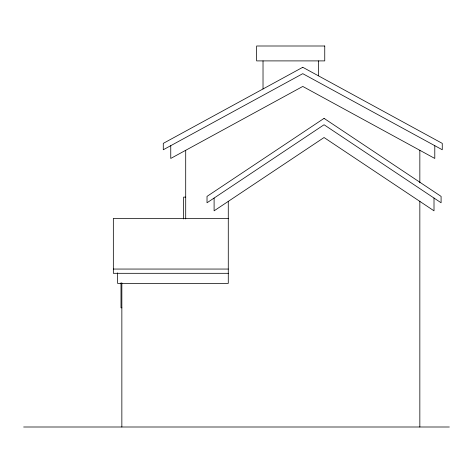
<?xml version="1.0" encoding="UTF-8"?>
<svg xmlns="http://www.w3.org/2000/svg" width="473" height="473" viewBox="0 0 473 473"><rect width="100%" height="100%" fill="white"/><g stroke="black" fill="none" stroke-linecap="round" stroke-linejoin="round"><path stroke-width="0.71" d="M185.706 197.123L183.577 197.123L183.577 218.94M228.276 218.408L113.337 218.408L113.337 273.311L228.276 273.311M113.337 269.054L228.276 269.054M121.851 307.805L120.999 307.805L120.999 282.836M23.65 427.001L449.35 427.001M434.788 145.678L434.788 158.449L302.773 86.441L170.753 158.449L170.753 145.678M434.007 198.057L434.007 210.828L324.058 137.525L214.103 210.828L214.103 198.057M419.841 150.296L419.841 182.761M419.841 201.208L419.841 427.001M318.364 60.899L318.364 75.792M263.023 60.899L263.023 88.965M228.276 201.38L228.276 283.392L117.594 283.392L117.594 272.868M185.706 150.296L185.706 218.916M121.851 282.848L121.851 427.001M324.058 118.368L207.02 196.39L207.02 202.775L324.058 124.754L441.09 202.775L441.09 196.39L324.058 118.368M302.773 67.284L163.28 143.372L163.28 149.758L302.773 73.67L442.261 149.758L442.261 143.372L302.773 67.284M324.75 45.999L256.638 45.999L256.638 60.899L324.75 60.899L324.75 45.999"/></g></svg>
